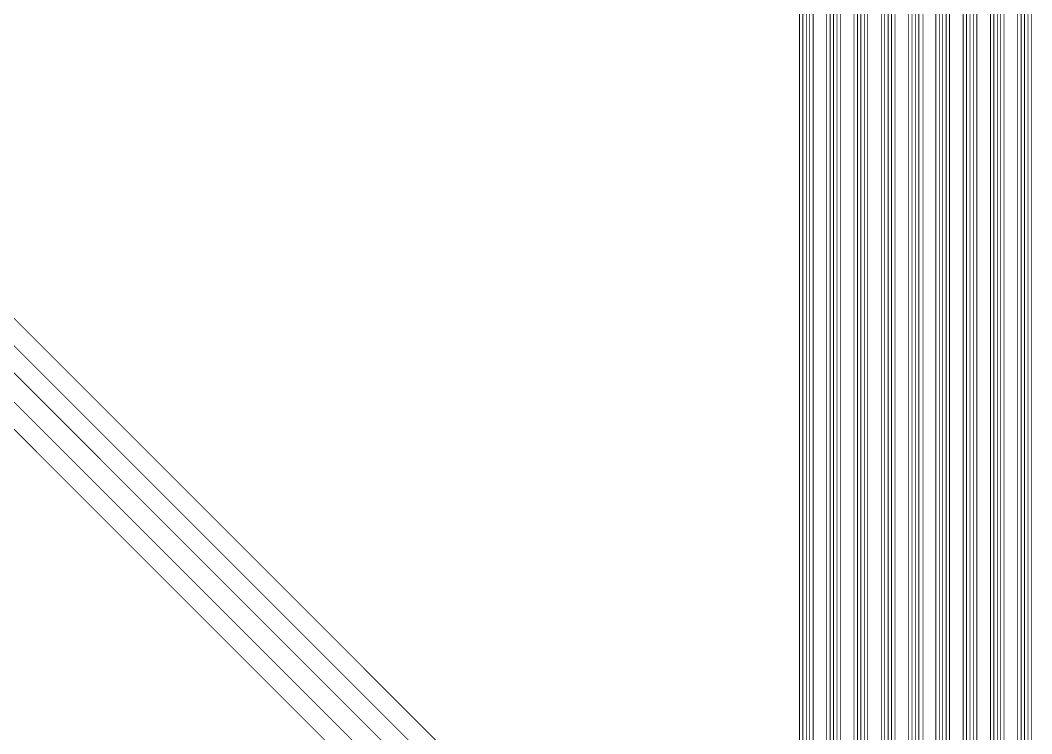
# Model space of a CAD drawing. Extents: x -22715 to 22715, y -22715 to 22715.
# Drawn here: x -3781 to -74, y -1312 to 1303 of the extents above; entities that cross this region are included whole.
import ezdxf

# ---------------------------------------------------------------- set-up
doc = ezdxf.new("R2010")
doc.units = 0
doc.layers.add('L0D0_0', color=2, linetype='CONTINUOUS')

msp = doc.modelspace()

# ---------------------------------------------------------------- linework, layer by layer
at = {"layer": 'L0D0_0', "const_width": 3}
for points in [[(-75, -2625), (-75, 18173.5)], [(-125, -2975), (-125, 17857.5)], [(-112.5, -2887.5), (-112.5, 17857.5)], [(-100, -2800), (-100, 17857.5)], [(-87.5, -2712.5), (-87.5, 17857.5)], [(-9617.5, 5617.5), (-950, -3050)], [(-9517.5, 5617.5), (-950, -2950)], [(-9417.5, 5624), (-950, -2843.5)], [(-9317.5, 5624), (-950, -2743.5)], [(-9217.5, 5624), (-950, -2643.5)], [(-925, -2975), (-925, 5477.5)], [(-912.5, -2887.5), (-912.5, 5477.5)], [(-900, -2800), (-900, 5477.5)], [(-887.5, -2712.5), (-887.5, 5477.5)], [(-875, -2625), (-875, 5477.5)], [(-825, -2975), (-825, 5477.5)], [(-812.5, -2887.5), (-812.5, 5477.5)], [(-800, -2800), (-800, 5477.5)], [(-787.5, -2712.5), (-787.5, 5477.5)], [(-775, -2625), (-775, 5477.5)], [(-725, -2975), (-725, 5477.5)], [(-712.5, -2887.5), (-712.5, 5477.5)], [(-700, -2800), (-700, 5477.5)], [(-687.5, -2712.5), (-687.5, 5477.5)], [(-675, -2625), (-675, 5477.5)], [(-625, -2975), (-625, 5477.5)], [(-612.5, -2887.5), (-612.5, 5477.5)], [(-600, -2800), (-600, 5477.5)], [(-587.5, -2712.5), (-587.5, 5477.5)], [(-575, -2625), (-575, 5477.5)], [(-525, -2975), (-525, 5477.5)], [(-512.5, -2887.5), (-512.5, 5477.5)], [(-500, -2800), (-500, 5477.5)], [(-487.5, -2712.5), (-487.5, 5477.5)], [(-472.5, -2627.5), (-472.5, 5477.5)], [(-425, -2975), (-425, 5477.5)], [(-412.5, -2887.5), (-412.5, 5477.5)], [(-400, -2800), (-400, 5477.5)], [(-387.5, -2712.5), (-387.5, 5477.5)], [(-375, -2625), (-375, 5477.5)], [(-325, -2975), (-325, 5477.5)], [(-312.5, -2912.5), (-312.5, 5477.5)], [(-300, -2800), (-300, 5477.5)], [(-287.5, -2712.5), (-287.5, 5477.5)], [(-275, -2625), (-275, 5477.5)], [(-225, -2975), (-225, 5477.5)], [(-212.5, -2887.5), (-212.5, 5477.5)], [(-200, -2800), (-200, 5477.5)], [(-187.5, -2712.5), (-187.5, 5477.5)], [(-175, -2625), (-175, 5477.5)]]:
    msp.add_lwpolyline(points, dxfattribs=at)

doc.saveas('drawing.dxf')
